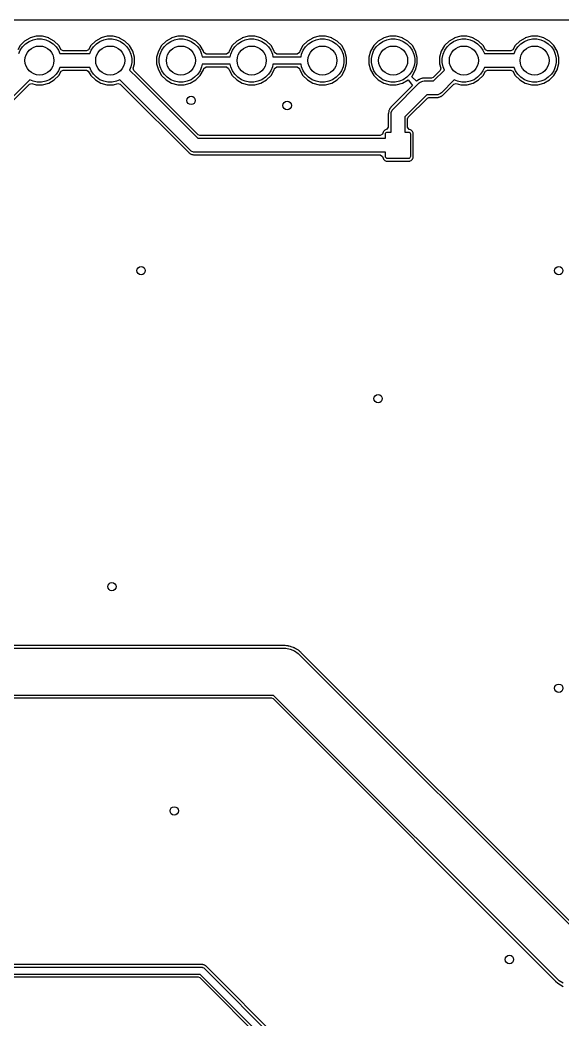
# Model space of a CAD drawing. Header units: inches. Extents: x 3.92 to 7.78, y -6.06 to -2.2.
# Drawn here: x 6.069 to 6.837, y -3.619 to -2.205 of the extents above; entities that cross this region are included whole.
import ezdxf

# ---------------------------------------------------------------- set-up
doc = ezdxf.new("R2010")
doc.units = ezdxf.units.IN
doc.header["$MEASUREMENT"] = 0
doc.layers.add('F.Cu', color=13, linetype='CONTINUOUS', true_color=0xc83434)

msp = doc.modelspace()

# ---------------------------------------------------------------- linework, layer by layer
at = {"layer": 'F.Cu', "linetype": 'CONTINUOUS'}
for p, q in [((3.957, -2.2047), (7.7359, -2.2047)), ((6.0831, -2.2302), (6.0755, -2.2346)), ((6.082, -2.2349), (6.0875, -2.2326)), ((6.0832, -2.2301), (6.0831, -2.2302)), ((6.092, -2.2278), (6.0832, -2.2301)), ((6.0875, -2.2326), (6.0934, -2.2314)), ((6.1009, -2.2278), (6.092, -2.2278)), ((6.0934, -2.2314), (6.0995, -2.2314)), ((6.0995, -2.2314), (6.1054, -2.2326)), ((6.1097, -2.2301), (6.1009, -2.2278)), ((6.1054, -2.2326), (6.1109, -2.2349)), ((6.1098, -2.2302), (6.1097, -2.2301)), ((6.1174, -2.2346), (6.1098, -2.2302)), ((6.1831, -2.2302), (6.1755, -2.2346)), ((6.182, -2.2349), (6.1875, -2.2326)), ((6.1832, -2.2301), (6.1831, -2.2302)), ((6.192, -2.2278), (6.1832, -2.2301)), ((6.1875, -2.2326), (6.1934, -2.2314)), ((6.2009, -2.2278), (6.192, -2.2278)), ((6.1934, -2.2314), (6.1995, -2.2314)), ((6.1995, -2.2314), (6.2054, -2.2326)), ((6.2097, -2.2301), (6.2009, -2.2278)), ((6.2054, -2.2326), (6.2109, -2.2349)), ((6.2098, -2.2302), (6.2097, -2.2301)), ((6.2174, -2.2346), (6.2098, -2.2302)), ((6.2831, -2.2302), (6.2755, -2.2346)), ((6.282, -2.2349), (6.2875, -2.2326)), ((6.2832, -2.2301), (6.2831, -2.2302)), ((6.292, -2.2278), (6.2832, -2.2301)), ((6.2875, -2.2326), (6.2934, -2.2314)), ((6.3009, -2.2278), (6.292, -2.2278)), ((6.2934, -2.2314), (6.2995, -2.2314)), ((6.2995, -2.2314), (6.3054, -2.2326)), ((6.3097, -2.2301), (6.3009, -2.2278)), ((6.3054, -2.2326), (6.3109, -2.2349)), ((6.3098, -2.2302), (6.3097, -2.2301)), ((6.3174, -2.2346), (6.3098, -2.2302)), ((6.3831, -2.2302), (6.3755, -2.2346)), ((6.382, -2.2349), (6.3875, -2.2326)), ((6.3832, -2.2301), (6.3831, -2.2302)), ((6.392, -2.2278), (6.3832, -2.2301)), ((6.3875, -2.2326), (6.3934, -2.2314)), ((6.4009, -2.2278), (6.392, -2.2278)), ((6.3934, -2.2314), (6.3995, -2.2314)), ((6.3995, -2.2314), (6.4054, -2.2326)), ((6.4097, -2.2301), (6.4009, -2.2278)), ((6.4054, -2.2326), (6.4109, -2.2349)), ((6.4098, -2.2302), (6.4097, -2.2301)), ((6.4174, -2.2346), (6.4098, -2.2302)), ((6.4831, -2.2302), (6.4755, -2.2346)), ((6.482, -2.2349), (6.4875, -2.2326)), ((6.4832, -2.2301), (6.4831, -2.2302)), ((6.492, -2.2278), (6.4832, -2.2301)), ((6.4875, -2.2326), (6.4934, -2.2314)), ((6.5009, -2.2278), (6.492, -2.2278)), ((6.4934, -2.2314), (6.4995, -2.2314)), ((6.4995, -2.2314), (6.5054, -2.2326)), ((6.5097, -2.2301), (6.5009, -2.2278)), ((6.5054, -2.2326), (6.5109, -2.2349)), ((6.5098, -2.2302), (6.5097, -2.2301)), ((6.5174, -2.2346), (6.5098, -2.2302)), ((6.5831, -2.2302), (6.5755, -2.2346)), ((6.582, -2.2349), (6.5875, -2.2326)), ((6.5832, -2.2301), (6.5831, -2.2302)), ((6.592, -2.2278), (6.5832, -2.2301)), ((6.5875, -2.2326), (6.5934, -2.2314)), ((6.6009, -2.2278), (6.592, -2.2278)), ((6.5934, -2.2314), (6.5995, -2.2314)), ((6.5995, -2.2314), (6.6054, -2.2326)), ((6.6097, -2.2301), (6.6009, -2.2278)), ((6.6054, -2.2326), (6.6109, -2.2349)), ((6.6098, -2.2302), (6.6097, -2.2301)), ((6.6174, -2.2346), (6.6098, -2.2302)), ((6.6831, -2.2302), (6.6755, -2.2346)), ((6.682, -2.2349), (6.6875, -2.2326)), ((6.6832, -2.2301), (6.6831, -2.2302)), ((6.692, -2.2278), (6.6832, -2.2301)), ((6.6875, -2.2326), (6.6934, -2.2314)), ((6.7009, -2.2278), (6.692, -2.2278)), ((6.6934, -2.2314), (6.6995, -2.2314)), ((6.6995, -2.2314), (6.7054, -2.2326)), ((6.7097, -2.2301), (6.7009, -2.2278)), ((6.7054, -2.2326), (6.7109, -2.2349)), ((6.7098, -2.2302), (6.7097, -2.2301)), ((6.7174, -2.2346), (6.7098, -2.2302)), ((6.7831, -2.2302), (6.7755, -2.2346)), ((6.782, -2.2349), (6.7875, -2.2326)), ((6.7832, -2.2301), (6.7831, -2.2302)), ((6.792, -2.2278), (6.7832, -2.2301)), ((6.7875, -2.2326), (6.7934, -2.2314)), ((6.8009, -2.2278), (6.792, -2.2278)), ((6.7934, -2.2314), (6.7995, -2.2314)), ((6.7995, -2.2314), (6.8054, -2.2326)), ((6.8097, -2.2301), (6.8009, -2.2278)), ((6.8054, -2.2326), (6.8109, -2.2349)), ((6.8098, -2.2302), (6.8097, -2.2301)), ((6.8174, -2.2346), (6.8098, -2.2302)), ((6.069, -2.241), (6.0657, -2.2468)), ((6.0675, -2.2522), (6.0694, -2.2475)), ((6.0755, -2.2346), (6.069, -2.241)), ((6.0694, -2.2475), (6.0727, -2.2425)), ((6.0727, -2.2425), (6.077, -2.2383)), ((6.077, -2.2383), (6.082, -2.2349)), ((6.1109, -2.2349), (6.1159, -2.2383)), ((6.1159, -2.2383), (6.1202, -2.2425)), ((6.1239, -2.241), (6.1174, -2.2346)), ((6.1202, -2.2425), (6.1235, -2.2475)), ((6.1235, -2.2475), (6.1255, -2.2522)), ((6.1272, -2.2468), (6.1239, -2.241)), ((6.13, -2.2483), (6.1272, -2.2468)), ((6.1657, -2.2468), (6.163, -2.2483)), ((6.169, -2.241), (6.1657, -2.2468)), ((6.1675, -2.2522), (6.1694, -2.2475)), ((6.1755, -2.2346), (6.169, -2.241)), ((6.1694, -2.2475), (6.1727, -2.2425)), ((6.1727, -2.2425), (6.177, -2.2383)), ((6.177, -2.2383), (6.182, -2.2349)), ((6.2109, -2.2349), (6.2159, -2.2383)), ((6.2159, -2.2383), (6.2202, -2.2425)), ((6.2239, -2.241), (6.2174, -2.2346)), ((6.2202, -2.2425), (6.2235, -2.2475)), ((6.2235, -2.2475), (6.2258, -2.2531)), ((6.2283, -2.2487), (6.2239, -2.241)), ((6.269, -2.241), (6.2646, -2.2488)), ((6.2671, -2.2531), (6.2694, -2.2475)), ((6.2755, -2.2346), (6.269, -2.241)), ((6.2694, -2.2475), (6.2727, -2.2425)), ((6.2727, -2.2425), (6.277, -2.2383)), ((6.277, -2.2383), (6.282, -2.2349)), ((6.3109, -2.2349), (6.3159, -2.2383)), ((6.3159, -2.2383), (6.3202, -2.2425)), ((6.3239, -2.241), (6.3174, -2.2346)), ((6.3202, -2.2425), (6.3235, -2.2475)), ((6.3235, -2.2475), (6.3258, -2.2531)), ((6.3283, -2.2487), (6.3239, -2.241)), ((6.369, -2.241), (6.3645, -2.2489)), ((6.3671, -2.2531), (6.3694, -2.2475)), ((6.3755, -2.2346), (6.369, -2.241)), ((6.3694, -2.2475), (6.3727, -2.2425)), ((6.3727, -2.2425), (6.377, -2.2383)), ((6.377, -2.2383), (6.382, -2.2349)), ((6.4109, -2.2349), (6.4159, -2.2383)), ((6.4159, -2.2383), (6.4202, -2.2425)), ((6.4239, -2.241), (6.4174, -2.2346)), ((6.4202, -2.2425), (6.4235, -2.2475)), ((6.4235, -2.2475), (6.4258, -2.2531)), ((6.4283, -2.2487), (6.4239, -2.241)), ((6.469, -2.241), (6.4645, -2.2489)), ((6.4671, -2.2531), (6.4694, -2.2475)), ((6.4755, -2.2346), (6.469, -2.241)), ((6.4694, -2.2475), (6.4727, -2.2425)), ((6.4727, -2.2425), (6.477, -2.2383)), ((6.477, -2.2383), (6.482, -2.2349)), ((6.5109, -2.2349), (6.5159, -2.2383)), ((6.5159, -2.2383), (6.5202, -2.2425)), ((6.5239, -2.241), (6.5174, -2.2346)), ((6.5202, -2.2425), (6.5235, -2.2475)), ((6.5235, -2.2475), (6.5258, -2.2531)), ((6.5283, -2.2487), (6.5239, -2.241)), ((6.569, -2.241), (6.5646, -2.2488)), ((6.5671, -2.2531), (6.5694, -2.2475)), ((6.5755, -2.2346), (6.569, -2.241)), ((6.5694, -2.2475), (6.5727, -2.2425)), ((6.5727, -2.2425), (6.577, -2.2383)), ((6.577, -2.2383), (6.582, -2.2349)), ((6.6109, -2.2349), (6.6159, -2.2383)), ((6.6159, -2.2383), (6.6202, -2.2425)), ((6.6239, -2.241), (6.6174, -2.2346)), ((6.6202, -2.2425), (6.6235, -2.2475)), ((6.6235, -2.2475), (6.6258, -2.2531)), ((6.6283, -2.2487), (6.6239, -2.241)), ((6.669, -2.241), (6.6646, -2.2488)), ((6.6671, -2.2531), (6.6694, -2.2475)), ((6.6755, -2.2346), (6.669, -2.241)), ((6.6694, -2.2475), (6.6727, -2.2425)), ((6.6727, -2.2425), (6.677, -2.2383)), ((6.677, -2.2383), (6.682, -2.2349)), ((6.7109, -2.2349), (6.7159, -2.2383)), ((6.7159, -2.2383), (6.7202, -2.2425)), ((6.7239, -2.241), (6.7174, -2.2346)), ((6.7202, -2.2425), (6.7235, -2.2475)), ((6.7235, -2.2475), (6.7255, -2.2522)), ((6.7272, -2.2468), (6.7239, -2.241)), ((6.73, -2.2483), (6.7272, -2.2468)), ((6.7657, -2.2468), (6.763, -2.2483)), ((6.769, -2.241), (6.7657, -2.2468)), ((6.7675, -2.2522), (6.7694, -2.2475)), ((6.7755, -2.2346), (6.769, -2.241)), ((6.7694, -2.2475), (6.7727, -2.2425)), ((6.7727, -2.2425), (6.777, -2.2383)), ((6.777, -2.2383), (6.782, -2.2349)), ((6.8109, -2.2349), (6.8159, -2.2383)), ((6.8159, -2.2383), (6.8202, -2.2425)), ((6.8239, -2.241), (6.8174, -2.2346)), ((6.8202, -2.2425), (6.8235, -2.2475)), ((6.8235, -2.2475), (6.8258, -2.2531)), ((6.8283, -2.2487), (6.8239, -2.241)), ((6.1255, -2.2522), (6.1675, -2.2522)), ((6.163, -2.2483), (6.13, -2.2483)), ((6.2258, -2.2531), (6.227, -2.259)), ((6.227, -2.259), (6.227, -2.265)), ((6.2283, -2.2488), (6.2283, -2.2487)), ((6.2307, -2.2574), (6.2283, -2.2488)), ((6.2307, -2.2576), (6.2307, -2.2574)), ((6.2307, -2.2665), (6.2307, -2.2576)), ((6.2646, -2.2488), (6.2622, -2.2574)), ((6.2622, -2.2574), (6.2622, -2.2666)), ((6.2659, -2.259), (6.2671, -2.2531)), ((6.2659, -2.265), (6.2659, -2.259)), ((6.3258, -2.2531), (6.3266, -2.257)), ((6.3266, -2.257), (6.3347, -2.257)), ((6.329, -2.2509), (6.3283, -2.2487)), ((6.3321, -2.2532), (6.329, -2.2509)), ((6.3609, -2.2532), (6.3321, -2.2532)), ((6.3347, -2.257), (6.3582, -2.257)), ((6.3582, -2.257), (6.3663, -2.257)), ((6.3641, -2.2506), (6.3609, -2.2532)), ((6.3645, -2.2489), (6.3641, -2.2506)), ((6.3663, -2.257), (6.3671, -2.2531)), ((6.4258, -2.2531), (6.4266, -2.257)), ((6.4266, -2.257), (6.4347, -2.257)), ((6.429, -2.2509), (6.4283, -2.2487)), ((6.4321, -2.2532), (6.429, -2.2509)), ((6.4609, -2.2532), (6.4321, -2.2532)), ((6.4347, -2.257), (6.4582, -2.257)), ((6.4582, -2.257), (6.4663, -2.257)), ((6.4641, -2.2506), (6.4609, -2.2532)), ((6.4645, -2.2489), (6.4641, -2.2506)), ((6.4663, -2.257), (6.4671, -2.2531)), ((6.5258, -2.2531), (6.527, -2.259)), ((6.527, -2.259), (6.527, -2.265)), ((6.5283, -2.2488), (6.5283, -2.2487)), ((6.5307, -2.2576), (6.5283, -2.2488)), ((6.5307, -2.2664), (6.5307, -2.2576)), ((6.5646, -2.2488), (6.5622, -2.2574)), ((6.5622, -2.2574), (6.5622, -2.2666)), ((6.5659, -2.259), (6.5671, -2.2531)), ((6.5659, -2.265), (6.5659, -2.259)), ((6.6258, -2.2531), (6.627, -2.259)), ((6.627, -2.259), (6.627, -2.265)), ((6.6283, -2.2488), (6.6283, -2.2487)), ((6.6307, -2.2576), (6.6283, -2.2488)), ((6.6307, -2.2664), (6.6307, -2.2576)), ((6.6646, -2.2488), (6.6622, -2.2574)), ((6.6622, -2.2574), (6.6622, -2.2666)), ((6.6659, -2.259), (6.6671, -2.2531)), ((6.6659, -2.265), (6.6659, -2.259)), ((6.7255, -2.2522), (6.7675, -2.2522)), ((6.763, -2.2483), (6.73, -2.2483)), ((6.8258, -2.2531), (6.827, -2.259)), ((6.827, -2.259), (6.827, -2.265)), ((6.8283, -2.2488), (6.8283, -2.2487)), ((6.8307, -2.2576), (6.8283, -2.2488)), ((6.8307, -2.2664), (6.8307, -2.2576)), ((6.1255, -2.2719), (6.1235, -2.2765)), ((6.1675, -2.2719), (6.1255, -2.2719)), ((6.1273, -2.2772), (6.13, -2.2756)), ((6.13, -2.2756), (6.1629, -2.2756)), ((6.1629, -2.2756), (6.1656, -2.2772)), ((6.1694, -2.2765), (6.1675, -2.2719)), ((6.2258, -2.2709), (6.2239, -2.2756)), ((6.2239, -2.2756), (6.2356, -2.2872)), ((6.227, -2.265), (6.2258, -2.2709)), ((6.229, -2.273), (6.2307, -2.2665)), ((6.2298, -2.276), (6.229, -2.273)), ((6.2384, -2.2846), (6.2298, -2.276)), ((6.2622, -2.2666), (6.2646, -2.2752)), ((6.2646, -2.2752), (6.269, -2.283)), ((6.2671, -2.2709), (6.2659, -2.265)), ((6.2694, -2.2765), (6.2671, -2.2709)), ((6.3258, -2.2709), (6.3235, -2.2765)), ((6.3239, -2.283), (6.3283, -2.2753)), ((6.3266, -2.267), (6.3258, -2.2709)), ((6.3347, -2.267), (6.3266, -2.267)), ((6.3283, -2.2753), (6.329, -2.2731)), ((6.329, -2.2731), (6.3321, -2.2708)), ((6.3321, -2.2708), (6.3608, -2.2708)), ((6.3582, -2.267), (6.3347, -2.267)), ((6.3663, -2.267), (6.3582, -2.267)), ((6.3608, -2.2708), (6.3639, -2.2731)), ((6.3639, -2.2731), (6.3645, -2.275)), ((6.3645, -2.275), (6.3646, -2.2754)), ((6.3646, -2.2754), (6.369, -2.283)), ((6.3671, -2.2709), (6.3663, -2.267)), ((6.3694, -2.2765), (6.3671, -2.2709)), ((6.4258, -2.2709), (6.4235, -2.2765)), ((6.4239, -2.283), (6.4283, -2.2753)), ((6.4266, -2.267), (6.4258, -2.2709)), ((6.4347, -2.267), (6.4266, -2.267)), ((6.4283, -2.2753), (6.429, -2.2731)), ((6.429, -2.2731), (6.4321, -2.2708)), ((6.4321, -2.2708), (6.4608, -2.2708)), ((6.4582, -2.267), (6.4347, -2.267)), ((6.4663, -2.267), (6.4582, -2.267)), ((6.4608, -2.2708), (6.4639, -2.2731)), ((6.4639, -2.2731), (6.4645, -2.275)), ((6.4645, -2.275), (6.4646, -2.2754)), ((6.4646, -2.2754), (6.469, -2.283)), ((6.4671, -2.2709), (6.4663, -2.267)), ((6.4694, -2.2765), (6.4671, -2.2709)), ((6.5258, -2.2709), (6.5235, -2.2765)), ((6.5239, -2.283), (6.5283, -2.2753)), ((6.527, -2.265), (6.5258, -2.2709)), ((6.5283, -2.2753), (6.5307, -2.2664)), ((6.5622, -2.2666), (6.5646, -2.2752)), ((6.5646, -2.2752), (6.569, -2.283)), ((6.5671, -2.2709), (6.5659, -2.265)), ((6.5694, -2.2765), (6.5671, -2.2709)), ((6.6228, -2.2849), (6.6283, -2.2753)), ((6.6258, -2.2709), (6.6235, -2.2765)), ((6.627, -2.265), (6.6258, -2.2709)), ((6.6283, -2.2753), (6.6307, -2.2664)), ((6.6631, -2.2761), (6.6531, -2.2861)), ((6.6537, -2.2908), (6.669, -2.2756)), ((6.6622, -2.2666), (6.6639, -2.273)), ((6.6639, -2.273), (6.6631, -2.2761)), ((6.6671, -2.2709), (6.6659, -2.265)), ((6.669, -2.2756), (6.6671, -2.2709)), ((6.7255, -2.2719), (6.7235, -2.2765)), ((6.7675, -2.2719), (6.7255, -2.2719)), ((6.7273, -2.2772), (6.73, -2.2756)), ((6.73, -2.2756), (6.7629, -2.2756)), ((6.7629, -2.2756), (6.7656, -2.2772)), ((6.7694, -2.2765), (6.7675, -2.2719)), ((6.8258, -2.2709), (6.8235, -2.2765)), ((6.8239, -2.283), (6.8283, -2.2753)), ((6.827, -2.265), (6.8258, -2.2709)), ((6.8283, -2.2753), (6.8307, -2.2664)), ((6.0829, -2.2895), (6.0713, -2.3011)), ((6.0875, -2.2914), (6.0829, -2.2895)), ((6.1109, -2.2891), (6.1054, -2.2914)), ((6.1097, -2.2939), (6.1174, -2.2894)), ((6.1159, -2.2857), (6.1109, -2.2891)), ((6.1202, -2.2815), (6.1159, -2.2857)), ((6.1174, -2.2894), (6.1239, -2.283)), ((6.1235, -2.2765), (6.1202, -2.2815)), ((6.1239, -2.283), (6.1273, -2.2772)), ((6.1656, -2.2772), (6.169, -2.283)), ((6.169, -2.283), (6.1755, -2.2894)), ((6.1727, -2.2815), (6.1694, -2.2765)), ((6.177, -2.2857), (6.1727, -2.2815)), ((6.1755, -2.2894), (6.1832, -2.2939)), ((6.182, -2.2891), (6.177, -2.2857)), ((6.1875, -2.2914), (6.182, -2.2891)), ((6.21, -2.2895), (6.2054, -2.2914)), ((6.2217, -2.3011), (6.21, -2.2895)), ((6.2356, -2.2872), (6.3204, -2.372)), ((6.2387, -2.285), (6.2384, -2.2846)), ((6.239, -2.2853), (6.2387, -2.285)), ((6.3211, -2.3673), (6.239, -2.2853)), ((6.269, -2.283), (6.2755, -2.2894)), ((6.2727, -2.2815), (6.2694, -2.2765)), ((6.277, -2.2857), (6.2727, -2.2815)), ((6.2755, -2.2894), (6.2832, -2.2939)), ((6.282, -2.2891), (6.277, -2.2857)), ((6.2875, -2.2914), (6.282, -2.2891)), ((6.3109, -2.2891), (6.3054, -2.2914)), ((6.3097, -2.2939), (6.3174, -2.2894)), ((6.3159, -2.2857), (6.3109, -2.2891)), ((6.3202, -2.2815), (6.3159, -2.2857)), ((6.3174, -2.2894), (6.3239, -2.283)), ((6.3235, -2.2765), (6.3202, -2.2815)), ((6.369, -2.283), (6.3755, -2.2894)), ((6.3727, -2.2815), (6.3694, -2.2765)), ((6.377, -2.2857), (6.3727, -2.2815)), ((6.3755, -2.2894), (6.3832, -2.2939)), ((6.382, -2.2891), (6.377, -2.2857)), ((6.3875, -2.2914), (6.382, -2.2891)), ((6.4109, -2.2891), (6.4054, -2.2914)), ((6.4097, -2.2939), (6.4174, -2.2894)), ((6.4159, -2.2857), (6.4109, -2.2891)), ((6.4202, -2.2815), (6.4159, -2.2857)), ((6.4174, -2.2894), (6.4239, -2.283)), ((6.4235, -2.2765), (6.4202, -2.2815)), ((6.469, -2.283), (6.4755, -2.2894)), ((6.4727, -2.2815), (6.4694, -2.2765)), ((6.477, -2.2857), (6.4727, -2.2815)), ((6.4755, -2.2894), (6.4832, -2.2939)), ((6.482, -2.2891), (6.477, -2.2857)), ((6.4875, -2.2914), (6.482, -2.2891)), ((6.5109, -2.2891), (6.5054, -2.2914)), ((6.5097, -2.2939), (6.5174, -2.2894)), ((6.5159, -2.2857), (6.5109, -2.2891)), ((6.5202, -2.2815), (6.5159, -2.2857)), ((6.5174, -2.2894), (6.5239, -2.283)), ((6.5235, -2.2765), (6.5202, -2.2815)), ((6.569, -2.283), (6.5755, -2.2894)), ((6.5727, -2.2815), (6.5694, -2.2765)), ((6.577, -2.2857), (6.5727, -2.2815)), ((6.5755, -2.2894), (6.5832, -2.2939)), ((6.582, -2.2891), (6.577, -2.2857)), ((6.5875, -2.2914), (6.582, -2.2891)), ((6.6109, -2.2891), (6.6054, -2.2914)), ((6.6097, -2.2939), (6.6178, -2.2892)), ((6.6159, -2.2857), (6.6109, -2.2891)), ((6.6202, -2.2815), (6.6159, -2.2857)), ((6.6178, -2.2892), (6.6241, -2.2974)), ((6.6235, -2.2765), (6.6202, -2.2815)), ((6.6294, -2.2913), (6.6228, -2.2849)), ((6.6335, -2.2887), (6.6294, -2.2913)), ((6.6336, -2.2887), (6.6335, -2.2887)), ((6.6337, -2.2887), (6.6336, -2.2887)), ((6.6341, -2.2885), (6.6337, -2.2887)), ((6.6344, -2.2883), (6.6341, -2.2885)), ((6.6354, -2.288), (6.6344, -2.2883)), ((6.6365, -2.2875), (6.6354, -2.288)), ((6.637, -2.2874), (6.6365, -2.2875)), ((6.6365, -2.2875), (6.6365, -2.2875)), ((6.6371, -2.2874), (6.637, -2.2874)), ((6.6381, -2.2872), (6.6371, -2.2874)), ((6.6382, -2.2872), (6.6381, -2.2872)), ((6.6393, -2.287), (6.6382, -2.2872)), ((6.6399, -2.287), (6.6393, -2.287)), ((6.6509, -2.287), (6.6399, -2.287)), ((6.6531, -2.2861), (6.6509, -2.287)), ((6.6829, -2.2895), (6.6648, -2.3076)), ((6.6875, -2.2914), (6.6829, -2.2895)), ((6.7109, -2.2891), (6.7054, -2.2914)), ((6.7097, -2.2939), (6.7174, -2.2894)), ((6.7159, -2.2857), (6.7109, -2.2891)), ((6.7202, -2.2815), (6.7159, -2.2857)), ((6.7174, -2.2894), (6.7239, -2.283)), ((6.7235, -2.2765), (6.7202, -2.2815)), ((6.7239, -2.283), (6.7273, -2.2772)), ((6.7656, -2.2772), (6.769, -2.283)), ((6.769, -2.283), (6.7755, -2.2894)), ((6.7727, -2.2815), (6.7694, -2.2765)), ((6.777, -2.2857), (6.7727, -2.2815)), ((6.7755, -2.2894), (6.7832, -2.2939)), ((6.782, -2.2891), (6.777, -2.2857)), ((6.7875, -2.2914), (6.782, -2.2891)), ((6.8109, -2.2891), (6.8054, -2.2914)), ((6.8097, -2.2939), (6.8174, -2.2894)), ((6.8159, -2.2857), (6.8109, -2.2891)), ((6.8202, -2.2815), (6.8159, -2.2857)), ((6.8174, -2.2894), (6.8239, -2.283)), ((6.8235, -2.2765), (6.8202, -2.2815)), ((6.0713, -2.3011), (5.936, -2.4364)), ((5.9386, -2.4392), (6.0733, -2.3044)), ((6.0733, -2.3044), (6.0735, -2.3043)), ((6.0735, -2.3043), (6.0739, -2.3039)), ((6.0739, -2.3039), (6.0824, -2.2954)), ((6.0824, -2.2954), (6.0855, -2.2945)), ((6.0855, -2.2945), (6.092, -2.2962)), ((6.0934, -2.2926), (6.0875, -2.2914)), ((6.092, -2.2962), (6.101, -2.2962)), ((6.0995, -2.2926), (6.0934, -2.2926)), ((6.1054, -2.2914), (6.0995, -2.2926)), ((6.101, -2.2962), (6.1097, -2.2939)), ((6.1097, -2.2939), (6.1097, -2.2939)), ((6.1832, -2.2939), (6.1919, -2.2962)), ((6.1934, -2.2926), (6.1875, -2.2914)), ((6.1919, -2.2962), (6.201, -2.2962)), ((6.1995, -2.2926), (6.1934, -2.2926)), ((6.2054, -2.2914), (6.1995, -2.2926)), ((6.201, -2.2962), (6.2074, -2.2945)), ((6.2074, -2.2945), (6.2105, -2.2954)), ((6.2105, -2.2954), (6.2185, -2.3033)), ((6.2185, -2.3033), (6.2189, -2.3037)), ((6.2189, -2.3037), (6.307, -2.3918)), ((6.3094, -2.3888), (6.2217, -2.3011)), ((6.2832, -2.2939), (6.2919, -2.2962)), ((6.2934, -2.2926), (6.2875, -2.2914)), ((6.2919, -2.2962), (6.301, -2.2962)), ((6.2995, -2.2926), (6.2934, -2.2926)), ((6.3054, -2.2914), (6.2995, -2.2926)), ((6.301, -2.2962), (6.3097, -2.2939)), ((6.3097, -2.2939), (6.3097, -2.2939)), ((6.3832, -2.2939), (6.3919, -2.2962)), ((6.3934, -2.2926), (6.3875, -2.2914)), ((6.3919, -2.2962), (6.401, -2.2962)), ((6.3995, -2.2926), (6.3934, -2.2926)), ((6.4054, -2.2914), (6.3995, -2.2926)), ((6.401, -2.2962), (6.4097, -2.2939)), ((6.4097, -2.2939), (6.4097, -2.2939)), ((6.4832, -2.2939), (6.4919, -2.2962)), ((6.4934, -2.2926), (6.4875, -2.2914)), ((6.4919, -2.2962), (6.501, -2.2962)), ((6.4995, -2.2926), (6.4934, -2.2926)), ((6.5054, -2.2914), (6.4995, -2.2926)), ((6.501, -2.2962), (6.5097, -2.2939)), ((6.5097, -2.2939), (6.5097, -2.2939)), ((6.5832, -2.2939), (6.5919, -2.2962)), ((6.5934, -2.2926), (6.5875, -2.2914)), ((6.5919, -2.2962), (6.601, -2.2962)), ((6.5995, -2.2926), (6.5934, -2.2926)), ((6.6241, -2.2974), (6.5934, -2.3281)), ((6.5964, -2.3306), (6.6332, -2.2937)), ((6.6054, -2.2914), (6.5995, -2.2926)), ((6.601, -2.2962), (6.6097, -2.2939)), ((6.6097, -2.2939), (6.6097, -2.2939)), ((6.6332, -2.2937), (6.6347, -2.2925)), ((6.6347, -2.2925), (6.6383, -2.291)), ((6.6347, -2.2925), (6.6347, -2.2925)), ((6.6383, -2.291), (6.6402, -2.2908)), ((6.6402, -2.2908), (6.6537, -2.2908)), ((6.6673, -2.3105), (6.6824, -2.2954)), ((6.6824, -2.2954), (6.6855, -2.2945)), ((6.6855, -2.2945), (6.692, -2.2962)), ((6.6934, -2.2926), (6.6875, -2.2914)), ((6.692, -2.2962), (6.701, -2.2962)), ((6.6995, -2.2926), (6.6934, -2.2926)), ((6.7054, -2.2914), (6.6995, -2.2926)), ((6.701, -2.2962), (6.7097, -2.2939)), ((6.7097, -2.2939), (6.7097, -2.2939)), ((6.7832, -2.2939), (6.7919, -2.2962)), ((6.7934, -2.2926), (6.7875, -2.2914)), ((6.7919, -2.2962), (6.801, -2.2962)), ((6.7995, -2.2926), (6.7934, -2.2926)), ((6.8054, -2.2914), (6.7995, -2.2926)), ((6.801, -2.2962), (6.8097, -2.2939)), ((6.8097, -2.2939), (6.8097, -2.2939)), ((6.6443, -2.3105), (6.6132, -2.3416)), ((6.6179, -2.3423), (6.645, -2.3152)), ((6.6578, -2.3105), (6.6443, -2.3105)), ((6.645, -2.3152), (6.6471, -2.3143)), ((6.6471, -2.3143), (6.6576, -2.3143)), ((6.6576, -2.3143), (6.6585, -2.3143)), ((6.6597, -2.3103), (6.6578, -2.3105)), ((6.6585, -2.3143), (6.66, -2.3141)), ((6.6633, -2.3088), (6.6597, -2.3103)), ((6.66, -2.3141), (6.6604, -2.314)), ((6.6604, -2.314), (6.6607, -2.314)), ((6.6607, -2.314), (6.661, -2.3139)), ((6.661, -2.3139), (6.6616, -2.3138)), ((6.6616, -2.3138), (6.6626, -2.3134)), ((6.6626, -2.3134), (6.6635, -2.3131)), ((6.6648, -2.3076), (6.6633, -2.3088)), ((6.6633, -2.3088), (6.6633, -2.3088)), ((6.6635, -2.3131), (6.6639, -2.3129)), ((6.6639, -2.3129), (6.6641, -2.3128)), ((6.6641, -2.3128), (6.6643, -2.3128)), ((6.6643, -2.3128), (6.6651, -2.3121)), ((6.6651, -2.3121), (6.6654, -2.312)), ((6.6654, -2.312), (6.666, -2.3116)), ((6.666, -2.3116), (6.6662, -2.3114)), ((6.6662, -2.3114), (6.6666, -2.311)), ((6.6666, -2.311), (6.6671, -2.3106)), ((6.6671, -2.3106), (6.6673, -2.3105)), ((6.5905, -2.3329), (6.5904, -2.3331)), ((6.5909, -2.332), (6.5905, -2.3329)), ((6.5913, -2.3312), (6.5909, -2.332)), ((6.5914, -2.3309), (6.5913, -2.3312)), ((6.5915, -2.3307), (6.5914, -2.3309)), ((6.5917, -2.3303), (6.5915, -2.3307)), ((6.5918, -2.3303), (6.5917, -2.3303)), ((6.5917, -2.3303), (6.5917, -2.3303)), ((6.5919, -2.33), (6.5918, -2.3303)), ((6.5927, -2.3291), (6.5919, -2.33)), ((6.5928, -2.3289), (6.5927, -2.3291)), ((6.5932, -2.3284), (6.5928, -2.3289)), ((6.5934, -2.3281), (6.5932, -2.3284)), ((6.5937, -2.3356), (6.5952, -2.3321)), ((6.5952, -2.3321), (6.5964, -2.3306)), ((6.5952, -2.3321), (6.5952, -2.3321)), ((6.5898, -2.337), (6.5897, -2.3372)), ((6.5897, -2.3372), (6.5897, -2.3562)), ((6.5902, -2.3343), (6.5898, -2.3358)), ((6.5898, -2.3358), (6.5898, -2.337)), ((6.5904, -2.3331), (6.5902, -2.3338)), ((6.5902, -2.3338), (6.5902, -2.3339)), ((6.5902, -2.3339), (6.5902, -2.3343)), ((6.5935, -2.3375), (6.5937, -2.3356)), ((6.5935, -2.3632), (6.5935, -2.3375)), ((6.6132, -2.3416), (6.6132, -2.3632)), ((6.617, -2.3444), (6.6179, -2.3423)), ((6.617, -2.3563), (6.617, -2.3444)), ((6.5839, -2.3612), (6.5837, -2.3615)), ((6.5843, -2.3608), (6.5839, -2.3612)), ((6.5849, -2.3604), (6.5843, -2.3608)), ((6.5859, -2.3598), (6.5849, -2.3604)), ((6.5876, -2.3592), (6.5859, -2.3598)), ((6.5897, -2.3562), (6.5876, -2.3592)), ((6.6194, -2.3595), (6.617, -2.3563)), ((6.6209, -2.36), (6.6194, -2.3595)), ((6.6218, -2.3604), (6.6209, -2.36)), ((6.6224, -2.3608), (6.6218, -2.3604)), ((6.6228, -2.3612), (6.6224, -2.3608)), ((6.623, -2.3615), (6.6228, -2.3612)), ((6.3204, -2.372), (6.5709, -2.372)), ((6.3233, -2.3682), (6.3211, -2.3673)), ((6.5783, -2.3682), (6.3233, -2.3682)), ((6.5709, -2.372), (6.5856, -2.372)), ((6.5814, -2.366), (6.5783, -2.3682)), ((6.5823, -2.3634), (6.5814, -2.366)), ((6.5828, -2.3626), (6.5823, -2.3634)), ((6.5832, -2.3619), (6.5828, -2.3626)), ((6.5837, -2.3615), (6.5832, -2.3619)), ((6.5856, -2.366), (6.5858, -2.3649)), ((6.5856, -2.372), (6.5856, -2.366)), ((6.5858, -2.3649), (6.5865, -2.364)), ((6.5865, -2.364), (6.5874, -2.3634)), ((6.5874, -2.3634), (6.5884, -2.3632)), ((6.5884, -2.3632), (6.5935, -2.3632)), ((6.6132, -2.3632), (6.6183, -2.3632)), ((6.6183, -2.3632), (6.6193, -2.3634)), ((6.6193, -2.3634), (6.6202, -2.364)), ((6.6202, -2.364), (6.6208, -2.3649)), ((6.6208, -2.3649), (6.6211, -2.366)), ((6.6211, -2.366), (6.6211, -2.3978)), ((6.6235, -2.3619), (6.623, -2.3615)), ((6.6239, -2.3626), (6.6235, -2.3619)), ((6.6244, -2.3635), (6.6239, -2.3626)), ((6.6247, -2.3643), (6.6244, -2.3635)), ((6.6247, -2.3645), (6.6247, -2.3643)), ((6.6248, -2.3652), (6.6247, -2.3645)), ((6.6249, -2.3656), (6.6248, -2.3652)), ((6.6249, -2.3981), (6.6249, -2.3656)), ((6.3109, -2.3901), (6.3094, -2.3888)), ((6.307, -2.3918), (6.3072, -2.392)), ((6.3072, -2.392), (6.3074, -2.3922)), ((6.3074, -2.3922), (6.3081, -2.3927)), ((6.3081, -2.3927), (6.3081, -2.3927)), ((6.3081, -2.3927), (6.3091, -2.3935)), ((6.3091, -2.3935), (6.3094, -2.3936)), ((6.3094, -2.3936), (6.3097, -2.3938)), ((6.3097, -2.3938), (6.3098, -2.3939)), ((6.3098, -2.3939), (6.3109, -2.3943)), ((6.3144, -2.3915), (6.3109, -2.3901)), ((6.3109, -2.3901), (6.3109, -2.3901)), ((6.3109, -2.3943), (6.3117, -2.3947)), ((6.3117, -2.3947), (6.3119, -2.3948)), ((6.3119, -2.3948), (6.3124, -2.395)), ((6.3124, -2.395), (6.3126, -2.395)), ((6.3126, -2.395), (6.3128, -2.395)), ((6.3128, -2.395), (6.3133, -2.3951)), ((6.3133, -2.3951), (6.3144, -2.3954)), ((6.3163, -2.3917), (6.3144, -2.3915)), ((6.3144, -2.3954), (6.3146, -2.3954)), ((6.3146, -2.3954), (6.3156, -2.3955)), ((6.3156, -2.3955), (6.3159, -2.3955)), ((6.3159, -2.3955), (6.5783, -2.3955)), ((6.5709, -2.3917), (6.3163, -2.3917)), ((6.5856, -2.3917), (6.5709, -2.3917)), ((6.5783, -2.3955), (6.5813, -2.3976)), ((6.5813, -2.3976), (6.5823, -2.4003)), ((6.5823, -2.4003), (6.5829, -2.4013)), ((6.5829, -2.4013), (6.5833, -2.4019)), ((6.5833, -2.4019), (6.5837, -2.4023)), ((6.5837, -2.4023), (6.5839, -2.4026)), ((6.5839, -2.4026), (6.5843, -2.403)), ((6.5843, -2.403), (6.5849, -2.4033)), ((6.5849, -2.4033), (6.5859, -2.4039)), ((6.5856, -2.3978), (6.5856, -2.3917)), ((6.5858, -2.3989), (6.5856, -2.3978)), ((6.5865, -2.3998), (6.5858, -2.3989)), ((6.5874, -2.4004), (6.5865, -2.3998)), ((6.5884, -2.4006), (6.5874, -2.4004)), ((6.6183, -2.4006), (6.5884, -2.4006)), ((6.6193, -2.4004), (6.6183, -2.4006)), ((6.6202, -2.3998), (6.6193, -2.4004)), ((6.6208, -2.3989), (6.6202, -2.3998)), ((6.6211, -2.3978), (6.6208, -2.3989)), ((6.6208, -2.4039), (6.6218, -2.4033)), ((6.6218, -2.4033), (6.6224, -2.403)), ((6.6224, -2.403), (6.6228, -2.4026)), ((6.6228, -2.4026), (6.623, -2.4023)), ((6.623, -2.4023), (6.6234, -2.4019)), ((6.6234, -2.4019), (6.6238, -2.4013)), ((6.6238, -2.4013), (6.6244, -2.4003)), ((6.6244, -2.4003), (6.6246, -2.3997)), ((6.6246, -2.3997), (6.6247, -2.3993)), ((6.6247, -2.3993), (6.6248, -2.3986)), ((6.6248, -2.3986), (6.6249, -2.3981)), ((6.5859, -2.4039), (6.5867, -2.4042)), ((6.5867, -2.4042), (6.587, -2.4043)), ((6.587, -2.4043), (6.5878, -2.4043)), ((6.5878, -2.4043), (6.5883, -2.4044)), ((6.5883, -2.4044), (6.6184, -2.4044)), ((6.6184, -2.4044), (6.6189, -2.4043)), ((6.6189, -2.4043), (6.6197, -2.4043)), ((6.6197, -2.4043), (6.62, -2.4042)), ((6.62, -2.4042), (6.6208, -2.4039)), ((6.6208, -2.4039), (6.6208, -2.4039)), ((5.6776, -3.093), (6.4413, -3.093)), ((6.4414, -3.0892), (5.6804, -3.0892)), ((6.4413, -3.093), (6.4446, -3.0931)), ((6.4427, -3.0893), (6.4414, -3.0892)), ((6.4428, -3.0893), (6.4427, -3.0893)), ((6.4437, -3.0893), (6.4428, -3.0893)), ((6.4438, -3.0893), (6.4437, -3.0893)), ((6.4456, -3.0895), (6.4438, -3.0893)), ((6.4446, -3.0931), (6.451, -3.0944)), ((6.4472, -3.0896), (6.4456, -3.0895)), ((6.4456, -3.0895), (6.4456, -3.0895)), ((6.4479, -3.0898), (6.4472, -3.0896)), ((6.4485, -3.0899), (6.4479, -3.0898)), ((6.4492, -3.0901), (6.4485, -3.0899)), ((6.4493, -3.0901), (6.4492, -3.0901)), ((6.4515, -3.0906), (6.4493, -3.0901)), ((6.451, -3.0944), (6.457, -3.0969)), ((6.4523, -3.0909), (6.4515, -3.0906)), ((6.4524, -3.0909), (6.4523, -3.0909)), ((6.4537, -3.0913), (6.4524, -3.0909)), ((6.4556, -3.092), (6.4537, -3.0913)), ((6.4562, -3.0924), (6.4556, -3.092)), ((6.4566, -3.0925), (6.4562, -3.0924)), ((6.4568, -3.0926), (6.4566, -3.0925)), ((6.4581, -3.0932), (6.4568, -3.0926)), ((6.4598, -3.0941), (6.4581, -3.0932)), ((6.4603, -3.0944), (6.4598, -3.0941)), ((6.4604, -3.0944), (6.4603, -3.0944)), ((6.4608, -3.0947), (6.4604, -3.0944)), ((6.4626, -3.0959), (6.4608, -3.0947)), ((6.4635, -3.0965), (6.4626, -3.0959)), ((6.457, -3.0969), (6.4624, -3.1005)), ((6.4624, -3.1005), (6.4648, -3.1027)), ((6.4636, -3.0966), (6.4635, -3.0965)), ((6.4635, -3.0965), (6.4635, -3.0965)), ((6.4639, -3.0969), (6.4636, -3.0966)), ((6.4642, -3.0971), (6.4639, -3.0969)), ((6.4657, -3.0984), (6.4642, -3.0971)), ((6.4648, -3.1027), (6.8572, -3.4951)), ((6.4658, -3.0985), (6.4657, -3.0984)), ((6.4667, -3.0993), (6.4658, -3.0985)), ((6.8578, -3.4904), (6.4667, -3.0993)), ((5.6637, -3.1633), (6.4246, -3.1633)), ((6.4275, -3.1596), (5.6638, -3.1596)), ((6.4246, -3.1633), (6.4268, -3.1642)), ((6.4268, -3.1642), (6.8262, -3.5636)), ((6.8288, -3.5609), (6.4275, -3.1596)), ((6.3262, -3.5402), (5.7806, -3.5402)), ((5.7807, -3.5441), (6.3259, -3.5441)), ((6.3259, -3.5441), (6.3269, -3.5441)), ((6.3264, -3.5403), (6.3262, -3.5402)), ((6.3271, -3.5404), (6.3264, -3.5403)), ((6.3269, -3.5441), (6.3269, -3.5441)), ((6.3269, -3.5441), (6.3272, -3.5443)), ((6.3273, -3.5404), (6.3271, -3.5404)), ((6.3272, -3.5443), (6.3287, -3.5449)), ((6.3276, -3.5404), (6.3273, -3.5404)), ((6.3281, -3.5405), (6.3276, -3.5404)), ((6.3282, -3.5406), (6.3281, -3.5405)), ((6.3291, -3.5408), (6.3282, -3.5406)), ((6.3287, -3.5449), (6.3287, -3.5449)), ((6.3287, -3.5449), (6.3295, -3.5455)), ((6.3292, -3.5408), (6.3291, -3.5408)), ((6.3295, -3.541), (6.3292, -3.5408)), ((6.33, -3.5412), (6.3295, -3.541)), ((6.3295, -3.5455), (6.4405, -3.6566)), ((6.3306, -3.5416), (6.33, -3.5412)), ((6.3308, -3.5418), (6.3306, -3.5416)), ((6.3315, -3.5422), (6.3308, -3.5418)), ((6.3319, -3.5426), (6.3315, -3.5422)), ((6.3321, -3.5427), (6.3319, -3.5426)), ((6.4435, -3.6541), (6.3321, -3.5427)), ((6.3239, -3.5541), (5.7828, -3.5541)), ((5.8006, -3.5578), (6.321, -3.5578)), ((6.321, -3.5578), (6.3232, -3.5587)), ((6.3232, -3.5587), (6.4273, -3.6629)), ((6.432, -3.6622), (6.3239, -3.5541)), ((6.8312, -3.5631), (6.8288, -3.5609)), ((6.8367, -3.5667), (6.8312, -3.5631)), ((6.8262, -3.5636), (6.8293, -3.5664)), ((6.8293, -3.5664), (6.833, -3.569)), ((6.833, -3.569), (6.8371, -3.5711))]:
    msp.add_line(p, q, dxfattribs=at)
at = {"layer": 'F.Cu'}
for centre, radius in [((6.0965, -2.262), 0.0205), ((6.0965, -2.262), 0.0205), ((6.1965, -2.262), 0.0205), ((6.1965, -2.262), 0.0205), ((6.2965, -2.262), 0.0205), ((6.2965, -2.262), 0.0205), ((6.3965, -2.262), 0.0205), ((6.3965, -2.262), 0.0205), ((6.4965, -2.262), 0.0205), ((6.4965, -2.262), 0.0205), ((6.5965, -2.262), 0.0205), ((6.5965, -2.262), 0.0205), ((6.6965, -2.262), 0.0205), ((6.6965, -2.262), 0.0205), ((6.7965, -2.262), 0.0205), ((6.7965, -2.262), 0.0205), ((6.3109, -2.3184), 0.00591), ((6.3109, -2.3184), 0.00591), ((6.4467, -2.3256), 0.00591), ((6.4467, -2.3256), 0.00591), ((6.2402, -2.5591), 0.00591), ((6.2402, -2.5591), 0.00591), ((6.8307, -2.5591), 0.00591), ((6.8307, -2.5591), 0.00591), ((6.5753, -2.7401), 0.00591), ((6.5753, -2.7401), 0.00591), ((6.199, -3.0059), 0.00591), ((6.199, -3.0059), 0.00591), ((6.8307, -3.1496), 0.00591), ((6.8307, -3.1496), 0.00591), ((6.2871, -3.323), 0.00591), ((6.2871, -3.323), 0.00591), ((6.7609, -3.5331), 0.00591), ((6.7609, -3.5331), 0.00591)]:
    msp.add_circle(centre, radius, dxfattribs=at)

doc.saveas('drawing.dxf')
